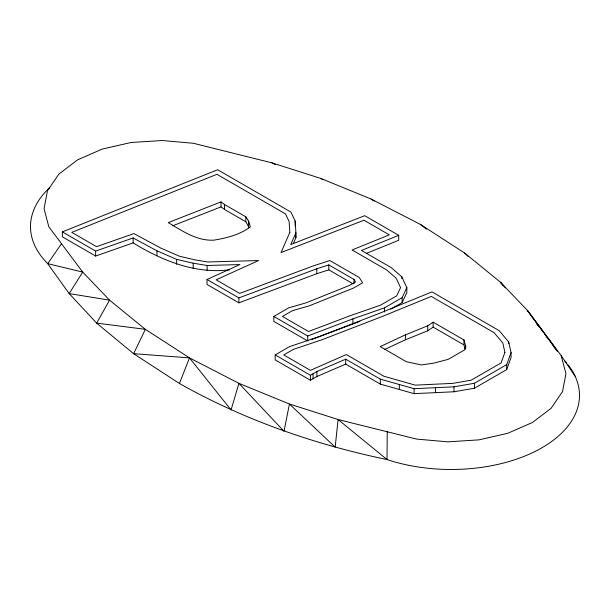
<?xml version="1.0" encoding="UTF-8"?>
<svg xmlns="http://www.w3.org/2000/svg" width="610" height="610" viewBox="0 0 610 610"><rect width="100%" height="100%" fill="white"/><g stroke="black" fill="none" stroke-linecap="round" stroke-linejoin="round"><path stroke-width="0.91" d="M387.236 431.773L387.007 459.551A128.329 74.092 0 0 0 537.364 450.279A128.329 74.092 0 0 0 568.055 364.803M465.727 345.939L464.637 349.865L448.144 359.381L433.862 363.11L421.403 364.933L406.435 361.738L380.205 346.594L405.406 334.852L427.755 325.801L433.146 322.164L463.958 339.953L465.727 345.939L465.727 348.417M506.689 369.599L506.689 364.643L511.058 352.534L508.717 341.989L499.087 330.612L432.017 291.893L379.885 313.166L319.289 336.59L289.582 346.617L275.171 354.936L275.171 359.885L310.429 380.243L316.91 376.5L345.725 364.117L380.32 384.094L414.106 393.656L454 391.765L474.428 388.227L506.689 369.599L511.058 357.49L511.058 352.534M49.593 187.72A128.329 74.092 0 0 0 47.694 263.65L69.166 293.578L96.639 323.117L133.62 353.686L189.481 357.879L238.922 383.339L289.43 404.018L338.077 419.52L387.007 459.551C314.562 444.454 244 419.916 179.439 383.492L189.481 357.879L145.378 329.331L109.564 300.173L82.716 272.09L48.823 226.76L44.05 208.681L47.496 190.709L58.926 174.064L77.561 159.873L102.137 149.114L130.975 142.511L162.107 140.521L193.416 143.281L271.923 162.847L320.57 178.349L371.078 199.028L420.519 224.488L464.622 253.036L500.436 282.194L527.284 310.276L561.177 355.607L575.131 376.21M229.604 269.811C195.139 274.187 162.001 260.539 133.155 242.902L95.625 256.04L62.357 236.833L62.357 231.876L217.633 169.755L290.909 212.059L295.164 220.995L295.911 232.738L290.772 244.557L364.711 215.696L398.719 235.323L398.719 240.279L366.663 253.287M293.341 243.596L295.911 237.686L295.911 232.738M390.873 309.117L402.135 302.613L402.135 297.665L406.847 287.645L401.761 276.742L391.185 267.599L361.471 250.443L398.719 235.323M402.135 302.613L406.847 292.602L406.847 287.645M61.488 243.703L47.694 263.65L82.716 272.09L69.166 293.578L109.564 300.173L96.639 323.117L145.378 329.331L133.62 353.686L179.439 383.492M384.407 349.591L405.406 339.808L427.755 330.757L433.146 327.12L433.146 322.164M273.829 316.445L307.722 336.011L307.722 340.967L273.829 321.394L273.829 316.445L288.683 307.867L306.205 302.804L349.515 285.404L355.569 281.911L354.006 279.441L328.805 264.892L316.796 268.758L238.884 297.893L207.026 279.494L207.026 284.451L238.884 302.842L316.796 273.707L328.805 269.849L353.198 283.924M307.722 336.011L352.893 318.862L384.437 307.882L402.135 297.665M275.171 354.936L310.429 375.287L316.91 371.551L345.725 359.168L380.32 379.138L414.106 388.707L454 386.809L474.428 383.271L506.689 364.643M207.026 279.494L239.905 264.565L207.118 265.495L193.172 263.2L176.633 259.372L156.945 250.809L133.155 237.953L95.625 251.084L62.357 231.876M221.003 201.918L168.261 222.597C182.283 230.9 196.649 241.003 213.744 240.172C226.722 237.953 239.638 234.926 250.359 226.844L248.621 221.148L245.838 216.817L224.564 204.541L221.003 201.918L221.003 206.866L224.564 209.489L245.838 221.773L249.116 227.728M172.66 225.83L221.003 206.866M311.268 339.617L359.9 321.371M271.923 162.847L275.308 164.586M320.57 178.349L323.033 179.775M433.146 327.12L463.958 344.902L465.224 349.179M371.078 199.028L374.25 201.132M420.519 224.488L426.482 229.162M464.622 253.036L468.053 256.261M536.998 324.291L540.834 328.416L550.746 342.225M505.408 287.882L500.436 282.194L503.25 285.823M537.105 324.146L540.834 328.416L527.284 310.276L543.411 332.404M189.481 357.879L231.06 409.943L238.922 383.339L284.001 431.293L289.43 404.018L335.164 447.153L338.077 419.52L416.584 439.086L447.892 441.846L479.025 439.856L507.863 433.252L532.438 422.494L551.074 408.303L562.504 391.658L565.95 373.678L561.177 355.607M544.516 333.929L548.413 339.267M553.415 346.137L554.528 347.662M551.844 343.765L555.702 349.133M548.512 338.664L557.532 351.528M295.568 232.273L295.911 237.686M508.717 341.989L508.717 343.636M474.428 383.271L474.428 388.227M463.958 339.953L463.958 344.902M454 386.809L454 391.765M435.578 387.685L435.578 392.642M427.755 325.801L427.755 330.757M414.106 388.707L414.106 393.656M405.406 334.852L405.406 339.808M401.761 276.742L401.761 278.396M399.321 384.521L399.321 389.47M384.437 307.882L384.437 312.007M380.32 379.138L380.32 384.094M354.006 279.441L354.006 283.574M352.893 318.862L352.893 323.811M345.725 359.168L345.725 364.117M328.805 264.892L328.805 269.849M316.91 371.551L316.91 376.5M316.796 268.758L316.796 273.707M313.044 373.777L313.044 378.734M310.429 375.287L310.429 380.243M295.164 220.995L295.164 225.952M248.621 221.148L248.621 226.096M245.838 216.817L245.838 221.773M238.884 297.893L238.884 302.842M224.564 204.541L224.564 209.489M207.118 265.495L207.118 270.451M193.172 263.2L193.172 268.156M176.633 259.372L176.633 264.321M156.945 250.809L156.945 255.765M133.155 237.953L133.155 242.902M95.625 251.084L95.625 256.04M564.982 361.158A128.329 74.092 0 0 1 566.865 363.331M504.905 352.397L501.115 362.904L471.217 380.167L452.864 383.354L415.273 385.139L383.896 376.248L346.312 354.547L310.429 370.339L283.749 354.936L293.318 349.408L322.507 339.564L383.347 316.049L431.293 296.422L494.085 332.679L502.831 343.003L504.905 352.397M289.819 232.364L281.019 252.586L363.964 220.21L389.325 234.858L352.077 249.97L386.473 269.826L396.164 278.213L400.564 287.645L396.706 295.842L380.678 305.099L349.66 315.896L308.523 331.52L282.407 316.445L292.281 310.742L309.308 305.823L353.426 288.103L362.599 282.804L359.244 277.512L329.858 260.546L313.67 265.754L239.707 293.41L216.146 279.807L258.61 260.531L207.819 261.972L195.139 259.883L179.637 256.291L160.849 248.125L133.948 233.577L96.555 246.661L71.789 232.364L216.924 174.3L285.488 213.881L289.125 221.529L289.819 232.364"/></g></svg>
